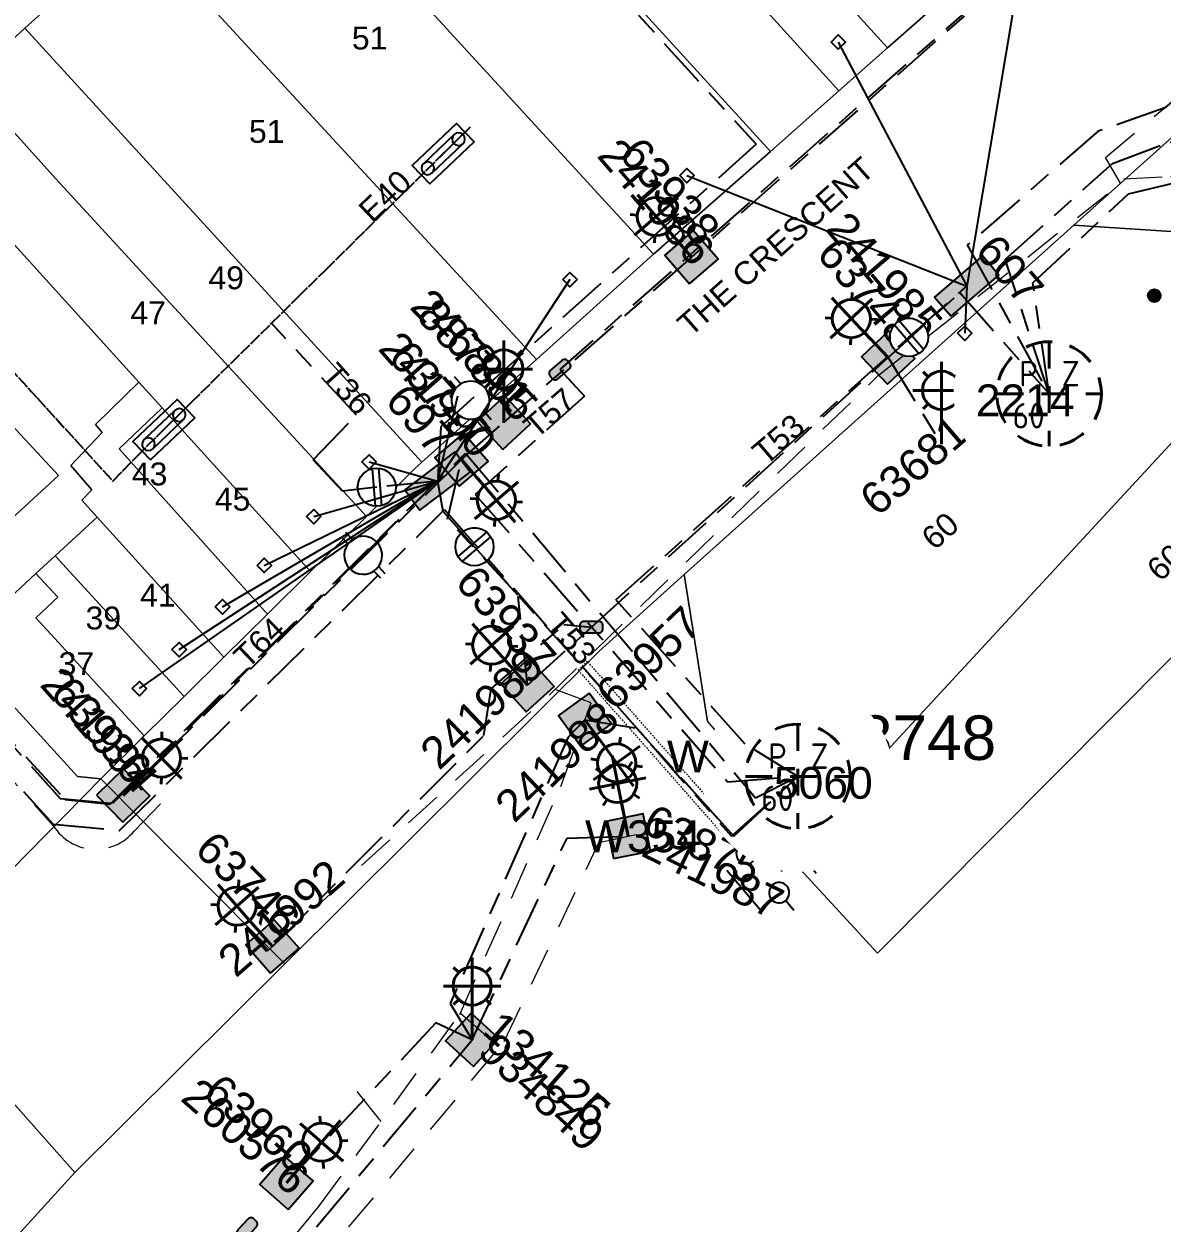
# Model space of a CAD drawing. Header units: metres. Extents: x 309980 to 311407, y 6249141 to 6251386.
# Drawn here: x 310924.3 to 311013.8, y 6250060.6 to 6250154.8 of the extents above; entities that cross this region are included whole.
import ezdxf
from ezdxf.enums import TextEntityAlignment as Align

# ---------------------------------------------------------------- set-up
doc = ezdxf.new("R2010")
doc.units = ezdxf.units.M
for name, pattern in [('Cable Exist OH', [1, 1, 0]), ('Cable Exist UG', [8.2, 4, -1.2, 1.8, -1.2]), ('Dash', [5, 3, -2]), ('HIDDEN', [0.375, 0.25, -0.125]), ('HIDDEN2', [0.1875, 0.125, -0.0625])]:
    doc.linetypes.add(name, pattern=pattern)
doc.layers.get('0').update_dxf_attribs({"color": 6})
for name, color, linetype, lineweight in [('Cadastre Buildings_SP_EXT', 9, 'Continuous', 5), ('Cadastre Developer_SP_EXT', 9, 'Continuous', 5), ('Cadastre Land Parcels_SP_EXT', 9, 'Continuous', 5), ('Cadastre Other Property_SP_EXT', 9, 'HIDDEN', 5), ('Cadastre Roads_SP_EXT', 9, 'Continuous', 5)]:
    doc.layers.add(name, color=color, linetype=linetype, lineweight=lineweight)
for name, color, linetype in [('Equip_HV_EXT', 7, 'Continuous'), ('Equip_LV_EXT', 7, 'Continuous'), ('Equip_SL_EXT', 7, 'Continuous'), ('Equip_SP_SL_EXT', 7, 'Continuous'), ('Mains_HV_EXT', 7, 'Continuous'), ('Mains_LV_EXT', 7, 'Continuous'), ('Mains_SL_EXT', 7, 'Continuous'), ('Services_SP_EXT', 7, 'Continuous'), ('Sub_SP_EXT', 7, 'Continuous'), ('SupportsUG_SP_LV_EXT', 7, 'Continuous'), ('SupportsUG_SP_LV_SL_EXT', 7, 'Continuous')]:
    doc.layers.add(name, color=color, linetype=linetype)
doc.styles.add('COLUMN_LABEL', font='arial.ttf')
doc.styles.add('iecARIAL', font='arial.ttf', dxfattribs={"height": 2})
doc.styles.add('IESYMBOL1', font='isocp.shx')
doc.styles.add('POLE_LABEL', font='arial.ttf')
doc.styles.add('SLCP_LABEL', font='arial.ttf', dxfattribs={"height": 3.5})
doc.styles.get("Standard").update_dxf_attribs({"font": 'arial.ttf'})
doc.styles.add('SWITCH_LABEL', font='arial.ttf', dxfattribs={"height": 2.5})

# ---------------------------------------------------------------- blocks, each defined once
blk = doc.blocks.new('SUB_PADMOUNT_EXT')
for points in [[(0, 0), (-3.84, 1.92), (-3.84, -1.92)], [(0, 0), (3.84, 1.92), (3.84, -1.92)]]:
    blk.add_hatch(color=256).paths.add_polyline_path(points)
for p, q in [((3.84, 1.92), (-3.84, -1.92)), ((-3.84, 1.92), (3.84, -1.92))]:
    blk.add_line(p, q)
blk.add_lwpolyline([(-3.84, -1.92), (3.84, -1.92), (3.84, 1.92), (-3.84, 1.92)], close=True)
for tag, height, flags, p in [('ASSET_NUM', 3.5, 8, (2, 2)), ('STREET_CODE', 0.2, 9, (1.5, 0)), ('OPERATING_VOLTAGE', 0.2, 9, (1.5, -0.6)), ('ORIENTATION', 0.2, 9, (1.5, -0.8)), ('OWNED_BY', 0.2, 9, (1.5, -1)), ('CONSTRUCTED_VOLTAGE', 0.2, 9, (1.5, -0.2)), ('NO_PHASES', 0.2, 9, (1.5, -0.4)), ('OPERATED_BY', 0.2, 9, (1.5, -1.2)), ('SECONDARY_VOLTAGE', 0.2, 9, (1.5, -1.6)), ('STATE', 0.2, 9, (1.5, -1.8)), ('MAINTAINED_BY', 0.2, 9, (1.5, -1.4)), ('SUBSTATION_TYPE', 0.2, 9, (1.5, -2.2)), ('USAGE', 0.2, 9, (1.5, -2.4)), ('PARENT', 0.2, 9, (1.5, -2)), ('LEGEND', 0.2, 9, (1.5, -2.6)), ('LOCATION', 0.2, 9, (1.5, -2.8)), ('Z', 0.2, 1, (1.5, -3.6)), ('STREETNAME', 0.2, 9, (1.5, -3)), ('SUBURB', 0.2, 9, (1.5, -3.2)), ('NOTES', 0.2, 9, (1.5, -3.4))]:
    blk.add_attdef(tag, text='', height=height, dxfattribs=dict(flags=flags)).set_placement(p, align=Align.MIDDLE_LEFT)
blk = doc.blocks.new('COLUMN_EXT')
blk.add_hatch(color=256).paths.add_polyline_path([(-1.485, 1.485), (-1.485, -1.485), (1.485, -1.485), (1.485, 1.485)])
blk.add_lwpolyline([(-1.485, -1.485), (1.485, -1.485), (1.485, 1.485), (-1.485, 1.485)], close=True)
for tag, height, style, flags, p in [('ASSET_NUM', 2.5, 'COLUMN_LABEL', 8, (2, 2)), ('STRUCTURE_PLANT_NUMBER', 0.2, 'POLE_LABEL', 9, (1.813, 0.031)), ('STREET_CODE', 0.2, 'COLUMN_LABEL', 9, (1.813, -0.2))]:
    blk.add_attdef(tag, text='', height=height, dxfattribs=dict(style=style, flags=flags)).set_placement(p, align=Align.MIDDLE_LEFT)
at = {"flags": 9}
for tag, p in [('OWNED_BY', (1.813, -0.6)), ('STATE', (1.813, -0.8)), ('COLUMN_TYPE', (1.813, -0.4)), ('USAGE', (1.813, -1)), ('STREETNAME', (1.813, -1.6)), ('SUBURB', (1.813, -1.8)), ('LEGEND', (1.813, -1.2)), ('LOCATION', (1.813, -1.4)), ('NOTES', (1.813, -2))]:
    blk.add_attdef(tag, text='', height=0.2, dxfattribs=at).set_placement(p, align=Align.MIDDLE_LEFT)
at = {"flags": 1}
blk.add_attdef('Z', (1.813, -2.351), '', height=0.2, dxfattribs=at)
blk = doc.blocks.new('PILLAR_EXT')
blk.add_hatch(color=256).paths.add_polyline_path([(-2.475, 0.99), (-2.475, -0.99), (2.475, -0.99), (2.475, 0.99)])
blk.add_lwpolyline([(-2.475, -0.99), (2.475, -0.99), (2.475, 0.99), (-2.475, 0.99)], close=True)
at = {"style": 'iecARIAL', "flags": 8}
blk.add_attdef('ASSET_NUM', (1.5, 3.5), '', height=2.5, dxfattribs=at)
for tag, p, flags in [('OWNED_BY', (0, -0.2), 9), ('STATE', (0, -0.4), 9), ('SUPPORT_TYPE', (0, -0.6), 9), ('USAGE', (0, -0.8), 9), ('LEGEND', (0, -1), 9), ('STREETNAME', (0, -1.8), 9), ('SUBURB', (0, -2), 1), ('LOCATION', (0, -1.2), 9), ('NOTES', (0, -1.4), 9), ('PARENT', (0, -1.6), 9)]:
    blk.add_attdef(tag, p, '', height=0.2, dxfattribs=dict(flags=flags))
blk = doc.blocks.new('SL_LANTERN_EXT')
at = {"lineweight": 40}
for p, q in [((-1.459, 5.676), (-1.061, 5.278)), ((0, 1.968), (0, 6.468)), ((1.458, 5.676), (1.06, 5.278)), ((-2.25, 4.218), (2.25, 4.218)), ((-1.459, 2.759), (-1.061, 3.157)), ((1.458, 2.759), (1.06, 3.157)), ((0, 0), (0, 2.721))]:
    blk.add_line(p, q, dxfattribs=at)
blk.add_circle((0, 4.218), 1.5, dxfattribs=at)
at = {"style": 'iecARIAL', "flags": 8}
blk.add_attdef('ASSET_NUM', (1.5, 1.5), '', height=2.5, dxfattribs=at)
for tag, p, height, flags in [('CONSTRUCTED_VOLTAGE', (0.981, -0.653), 0.2, 9), ('CONTROL_TYPE', (0.981, -0.853), 0.2, 9), ('LANTERN_PURPOSE', (0.981, -1.053), 0.2, 9), ('LNUMBER', (2.181, -3.253), 2.5, 8), ('OPERATING_VOLTAGE', (0.981, -1.653), 0.2, 9), ('ORIENTATION', (0.981, -1.853), 0.2, 9), ('OWNED_BY', (0.981, -2.053), 0.2, 9), ('LANTERN_TYPE', (0.981, -1.253), 0.2, 9), ('NO_PHASES', (0.981, -1.453), 0.2, 9), ('STATE', (0.981, -2.253), 0.2, 9), ('CEXIST', (0.981, -2.653), 0.2, 9), ('CNEW', (0.981, -2.853), 0.2, 9), ('USAGE', (0.981, -2.453), 0.2, 9), ('CNUMBER', (0.981, -3.053), 0.2, 9), ('CREMOVE', (0.981, -3.253), 0.2, 9), ('CREPLACE', (0.981, -3.453), 0.2, 9), ('LKINGHEIGHT', (0.981, -3.653), 0.2, 9), ('LBRACKET', (0.981, -3.853), 0.2, 9), ('LBRACKETVOCAB', (0.981, -4.053), 0.2, 9), ('LCATEGORY', (0.981, -4.253), 0.2, 9), ('LCHARGE1', (0.981, -4.453), 0.2, 9), ('LCHARGE1PERCENT', (0.981, -4.653), 0.2, 9), ('LCHARGE2', (0.981, -4.853), 0.2, 9), ('LCHARGE2PERCENT', (0.981, -5.053), 0.2, 9), ('LCHARGE3', (0.981, -5.253), 0.2, 9), ('LCHARGE3PERCENT', (0.981, -5.453), 0.2, 9), ('LEXIST', (0.981, -5.653), 0.2, 9), ('LLAMP', (0.981, -5.853), 0.2, 9), ('LLAMPVOCAB', (0.981, -6.053), 0.2, 9), ('LMAST', (0.981, -6.253), 0.2, 9), ('LMASTVOCAB', (0.981, -6.453), 0.2, 9), ('LNEW', (0.981, -6.653), 0.2, 9), ('LANTNUMBER', (0.981, -6.853), 0.2, 9), ('LOUTREACH', (0.981, -7.253), 0.2, 9), ('LOUTREACHVOCAB', (0.981, -7.453), 0.2, 9), ('LRATECODE', (0.981, -7.653), 0.2, 9), ('LREMOVE', (0.981, -7.853), 0.2, 9), ('LREPLACE', (0.981, -8.053), 0.2, 9), ('LTYPE', (0.981, -8.253), 0.2, 9), ('LTYPEVOCAB', (0.981, -8.453), 0.2, 9), ('LEGEND', (0.981, -8.653), 0.2, 9), ('STREETNAME', (0.981, -9.253), 0.2, 9), ('SUBURB', (0.981, -9.453), 0.2, 1), ('LOCATION', (0.981, -8.853), 0.2, 9), ('NOTES', (0.981, -9.053), 0.2, 9)]:
    blk.add_attdef(tag, p, '', height=height, dxfattribs=dict(flags=flags))
blk = doc.blocks.new('CCP_EXT')
at = {"flags": 9}
for tag, p in [('STATE', (0, -1.8)), ('USAGE', (0, -1.2)), ('LEGEND', (0, -1.4)), ('LIFE_SUPPORT', (0, -1.6)), ('NOTES', (0, -2))]:
    blk.add_attdef(tag, text='', height=0.2, dxfattribs=at).set_placement(p, align=Align.MIDDLE_LEFT)
blk.add_wipeout([(0, 0.566), (0.566, 0), (0, -0.566), (-0.566, 0)])
blk.add_lwpolyline([(-0.566, 0), (0, 0.566), (0.566, 0), (0, -0.566), (-0.566, 0)])
at = {"flags": 1}
blk.add_attdef('Z', (0, 0), '', height=0.2, dxfattribs=at)
at = {"flags": 9}
for tag, p in [('CCP_TYPE', (0, 0)), ('OPERATING_VOLTAGE', (0, -0.6)), ('ORIENTATION', (0, -0.8)), ('OWNED_BY', (0, -1)), ('CONSTRUCTED_VOLTAGE', (0, -0.2)), ('NO_PHASES', (0, -0.4))]:
    blk.add_attdef(tag, text='', height=0.2, dxfattribs=at).set_placement(p, align=Align.MIDDLE_LEFT)
blk = doc.blocks.new('LV_STJ_EXT')
h = blk.add_hatch(color=256)
edge = h.paths.add_edge_path()
edge.add_ellipse((-0.586, 0.131), major_axis=(0.226, 0.226), ratio=1, start_angle=44.99996, end_angle=135)
edge.add_line((-0.906, 0.131), (-0.906, -0.131))
edge.add_ellipse((-0.586, -0.131), major_axis=(0.226, 0.226), ratio=1, start_angle=134.99996, end_angle=225)
edge.add_line((-0.586, -0.451), (0.586, -0.451))
edge.add_ellipse((0.586, -0.131), major_axis=(-0.226, 0.226), ratio=1, start_angle=134.99996, end_angle=225)
edge.add_line((0.906, -0.131), (0.906, 0.131))
edge.add_ellipse((0.586, 0.131), major_axis=(-0.226, 0.226), ratio=1, start_angle=224.99996, end_angle=315)
edge.add_line((0.586, 0.451), (-0.586, 0.451))
blk.add_lwpolyline([(-0.906, 0.131), (-0.906, -0.131, 0.414214), (-0.586, -0.451), (0.586, -0.451, 0.414214), (0.906, -0.131), (0.906, 0.131, 0.414214), (0.586, 0.451), (-0.586, 0.451, 0.414214)], format="xyb", close=True)
at = {"flags": 1}
blk.add_attdef('Z', (0, 0), '', height=0.2, dxfattribs=at)
at = {"flags": 9}
for tag, p in [('ORIENTATION', (0, 0)), ('USAGE', (0, -0.2)), ('LEGEND', (0, -0.4)), ('NOTES', (0, -0.6))]:
    blk.add_attdef(tag, text='', height=0.2, dxfattribs=at).set_placement(p, align=Align.MIDDLE_LEFT)
blk = doc.blocks.new('SL_STJ_EXT')
h = blk.add_hatch(color=256)
edge = h.paths.add_edge_path()
edge.add_ellipse((-0.586, 0.131), major_axis=(0.226, 0.226), ratio=1, start_angle=44.99996, end_angle=135)
edge.add_line((-0.906, 0.131), (-0.906, -0.131))
edge.add_ellipse((-0.586, -0.131), major_axis=(0.226, 0.226), ratio=1, start_angle=134.99996, end_angle=225)
edge.add_line((-0.586, -0.451), (0.586, -0.451))
edge.add_ellipse((0.586, -0.131), major_axis=(-0.226, 0.226), ratio=1, start_angle=134.99996, end_angle=225)
edge.add_line((0.906, -0.131), (0.906, 0.131))
edge.add_ellipse((0.586, 0.131), major_axis=(-0.226, 0.226), ratio=1, start_angle=224.99996, end_angle=315)
edge.add_line((0.586, 0.451), (-0.586, 0.451))
blk.add_lwpolyline([(-0.906, 0.131), (-0.906, -0.131, 0.414214), (-0.586, -0.451), (0.586, -0.451, 0.414214), (0.906, -0.131), (0.906, 0.131, 0.414214), (0.586, 0.451), (-0.586, 0.451, 0.414214)], format="xyb", close=True)
at = {"flags": 1}
blk.add_attdef('Z', (0, 0), '', height=0.2, dxfattribs=at)
at = {"flags": 9}
for tag, p in [('ORIENTATION', (0, 0)), ('USAGE', (0, -0.2)), ('LEGEND', (0, -0.4)), ('NOTES', (0, -0.6))]:
    blk.add_attdef(tag, text='', height=0.2, dxfattribs=at).set_placement(p, align=Align.MIDDLE_LEFT)
blk = doc.blocks.new('LV_UG_LINKS_OPEN_EXT')
for p, q in [((-0.249, 1.473), (-0.249, 2.22)), ((0.249, 1.473), (0.249, 2.22)), ((-0.249, -1.473), (-0.249, -2.22)), ((0.249, -1.473), (0.249, -2.22))]:
    blk.add_line(p, q)
at = {"flags": 9}
for tag, p in [('ACTUAL_STATUS', (0, 0)), ('OPERATING_VOLTAGE', (0, -0.6)), ('ORIENTATION', (0, -0.8)), ('STATE', (0, -1)), ('CONSTRUCTED_VOLTAGE', (0, -0.2)), ('NO_PHASES', (0, -0.4)), ('SWITCH_TYPE', (0, -1.2)), ('USAGE', (0, -1.4)), ('NOTES', (0, -1.6))]:
    blk.add_attdef(tag, text='', height=0.2, dxfattribs=at).set_placement(p, align=Align.MIDDLE_LEFT)
at = {"flags": 1}
blk.add_attdef('Z', (0, 0), '', height=0.2, dxfattribs=at)
blk.add_wipeout([(-0.249, 1.473), (-0.432, 1.43), (-0.608, 1.365), (-0.774, 1.278), (-0.928, 1.171), (-1.067, 1.045), (-1.19, 0.903), (-1.294, 0.747), (-1.377, 0.579), (-1.439, 0.402), (-1.478, 0.218), (-1.494, 0.031), (-1.486, -0.156), (-1.455, -0.341), (-1.4, -0.521), (-1.324, -0.692), (-1.227, -0.853), (-1.11, -1), (-0.976, -1.131), (-0.827, -1.244), (-0.664, -1.338), (-0.491, -1.411), (-0.311, -1.461), (-0.125, -1.489), (0.062, -1.493), (0.249, -1.473), (0.432, -1.43), (0.608, -1.365), (0.774, -1.278), (0.928, -1.171), (1.067, -1.045), (1.19, -0.903), (1.294, -0.747), (1.377, -0.579), (1.439, -0.402), (1.478, -0.218), (1.494, -0.031), (1.486, 0.156), (1.455, 0.341), (1.4, 0.521), (1.324, 0.692), (1.227, 0.853), (1.11, 1), (0.976, 1.131), (0.827, 1.244), (0.664, 1.338), (0.491, 1.411), (0.311, 1.461), (0.125, 1.489), (-0.062, 1.493)])
blk.add_lwpolyline([(0, -1.494, 1), (0, 1.494, 1)], format="xyb", close=True)
blk = doc.blocks.new('LV_UG_LINKS_CLOSED_EXT')
blk.add_wipeout([(-1.056, 1.057), (-1.18, 0.916), (-1.286, 0.761), (-1.371, 0.594), (-1.435, 0.417), (-1.476, 0.234), (-1.493, 0.047), (-1.487, -0.14), (-1.458, -0.326), (-1.406, -0.506), (-1.331, -0.678), (-1.236, -0.839), (-1.121, -0.988), (-0.988, -1.12), (-0.84, -1.235), (-0.679, -1.331), (-0.506, -1.406), (-0.326, -1.458), (-0.141, -1.487), (0.047, -1.493), (0.233, -1.476), (0.416, -1.435), (0.593, -1.371), (0.76, -1.286), (0.915, -1.181), (1.056, -1.057), (1.18, -0.916), (1.286, -0.761), (1.371, -0.594), (1.435, -0.417), (1.476, -0.234), (1.493, -0.047), (1.487, 0.14), (1.458, 0.326), (1.406, 0.506), (1.331, 0.678), (1.236, 0.839), (1.121, 0.988), (0.988, 1.12), (0.84, 1.235), (0.679, 1.331), (0.506, 1.406), (0.326, 1.458), (0.141, 1.487), (-0.047, 1.493), (-0.233, 1.476), (-0.416, 1.435), (-0.593, 1.371), (-0.76, 1.286), (-0.915, 1.181)])
for p, q in [((-0.25, -1.479), (-0.25, 1.479)), ((0.25, -1.479), (0.25, 1.479))]:
    blk.add_line(p, q)
blk.add_circle((0, 0), 1.5)
at = {"flags": 9}
for tag, p in [('ACTUAL_STATUS', (0, 0)), ('OPERATING_VOLTAGE', (0, -0.6)), ('ORIENTATION', (0, -0.8)), ('STATE', (0, -1)), ('CONSTRUCTED_VOLTAGE', (0, -0.2)), ('NO_PHASES', (0, -0.4)), ('SWITCH_TYPE', (0, -1.2)), ('USAGE', (0, -1.4)), ('NOTES', (0, -1.6))]:
    blk.add_attdef(tag, text='', height=0.2, dxfattribs=at).set_placement(p, align=Align.MIDDLE_LEFT)
at = {"flags": 1}
blk.add_attdef('Z', (0, 0), '', height=0.2, dxfattribs=at)
blk = doc.blocks.new('LV_UG_DFUSE_CLOSED_EXT')
for points in [[(1, 0), (0, 0)], [(5.04, 0.726), (2.156, -0.717)], [(5.049, -0.707), (2.156, 0.717)], [(6.2, 0.013), (7.2, 0.013)]]:
    blk.add_lwpolyline(points)
for centre in [(1.8, 0), (5.4, 0.011)]:
    blk.add_circle(centre, 0.8)
at = {"flags": 9}
for tag, p in [('ACTUAL_STATUS', (0, 0)), ('OPERATING_VOLTAGE', (0, -0.6)), ('ORIENTATION', (0, -0.8)), ('STATE', (0, -1)), ('CONSTRUCTED_VOLTAGE', (0, -0.2)), ('NO_PHASES', (0, -0.4)), ('SWITCH_TYPE', (0, -1.2)), ('USAGE', (0, -1.4)), ('NOTES', (0, -1.6))]:
    blk.add_attdef(tag, text='', height=0.2, dxfattribs=at).set_placement(p, align=Align.MIDDLE_LEFT)
at = {"flags": 1}
blk.add_attdef('Z', (0, 0), '', height=0.2, dxfattribs=at)
blk = doc.blocks.new('SWG_HOLEC_SU_EXT')
blk.add_line((1.8, -2), (5.8, -2))
for points in [[(1, 0), (0, 0)], [(6.6, 0), (7.6, 0)]]:
    blk.add_lwpolyline(points)
for points in [[(1.8, -0.8, 1), (1.8, 0.8, 1)], [(5.8, -0.8, 1), (5.8, 0.8, 1)]]:
    blk.add_lwpolyline(points, format="xyb", close=True)
at = {"style": 'SWITCH_LABEL', "flags": 8}
blk.add_attdef('ASSET_NUM', text='', height=2.5, rotation=179.95437, dxfattribs=at).set_placement((-2.4, 0), align=Align.MIDDLE_LEFT)
at = {"flags": 1}
blk.add_attdef('Z', (0, 0), '', height=0.2, dxfattribs=at)
at = {"flags": 9}
for tag, p in [('ACTUAL_STATUS', (0, -0.4)), ('OPERATING_VOLTAGE', (0, -1)), ('CONSTRUCTED_VOLTAGE', (0, -0.6)), ('NO_PHASES', (0, -0.8)), ('ORIENTATION', (0, -1.2)), ('OWNED_BY', (0, -1.4)), ('STATE', (0, -1.8)), ('PARENT', (0, -1.6)), ('SWITCH_TYPE', (0, -2)), ('STREETNAME', (0, -2.6)), ('SUBURB', (0, -2.8)), ('USAGE', (0, -2.2)), ('LOCATION', (0, -2.4)), ('NOTES', (0, -3))]:
    blk.add_attdef(tag, text='', height=0.2, dxfattribs=at).set_placement(p, align=Align.MIDDLE_LEFT)
at = {"style": 'SWITCH_LABEL', "flags": 9}
blk.add_attdef('STREET_CODE', text='', height=0.2, dxfattribs=at).set_placement((0, -0.2), align=Align.MIDDLE_LEFT)
blk = doc.blocks.new('LV_UG_LINKS_BOX_SOLID_EXT')
for p, q in [((-1.667, 0.5), (1.667, 0.5)), ((-1.667, -0.5), (1.667, -0.5))]:
    blk.add_line(p, q)
blk.add_lwpolyline([(-2.4, -1), (2.4, -1), (2.4, 1), (-2.4, 1)], close=True)
for points in [[(-2.167, 0, 1), (-1.167, 0, 1)], [(1.167, 0, 1), (2.167, 0, 1)]]:
    blk.add_lwpolyline(points, format="xyb", close=True)
for tag, p, flags in [('ACTUAL_STATUS', (0, 0), 9), ('Z', (0, 0), 1), ('CONNECTOR_TYPE', (0, -0.2), 9), ('OPERATING_VOLTAGE', (0, -0.8), 9), ('ORIENTATION', (0, -1), 9), ('CONSTRUCTED_VOLTAGE', (0, -0.4), 9), ('NO_PHASES', (0, -0.6), 9), ('OWNED_BY', (0, -1.2), 9), ('STATE', (0, -1.4), 9), ('USAGE', (0, -1.6), 9), ('NOTES', (0, -1.8), 9)]:
    blk.add_attdef(tag, p, '', height=0.2, dxfattribs=dict(flags=flags))
blk = doc.blocks.new('SLCP_ZELL_EXT')
blk.add_wipeout([(-0.236, 7.5), (-0.706, 7.47), (-1.174, 7.411), (-1.637, 7.323), (-2.093, 7.206), (-2.542, 7.06), (-2.98, 6.887), (-3.407, 6.686), (-3.82, 6.459), (-4.218, 6.206), (-4.599, 5.929), (-4.962, 5.629), (-5.306, 5.306), (-5.629, 4.962), (-5.929, 4.599), (-6.206, 4.218), (-6.459, 3.82), (-6.686, 3.407), (-6.887, 2.98), (-7.06, 2.542), (-7.206, 2.093), (-7.323, 1.637), (-7.411, 1.174), (-7.47, 0.706), (-7.5, 0.236), (-7.5, -0.236), (-7.47, -0.706), (-7.411, -1.174), (-7.323, -1.637), (-7.206, -2.093), (-7.06, -2.542), (-6.887, -2.98), (-6.686, -3.407), (-6.459, -3.82), (-6.206, -4.218), (-5.929, -4.599), (-5.629, -4.962), (-5.306, -5.306), (-4.962, -5.629), (-4.599, -5.929), (-4.218, -6.206), (-3.82, -6.459), (-3.407, -6.686), (-2.98, -6.887), (-2.542, -7.06), (-2.093, -7.206), (-1.637, -7.323), (-1.174, -7.411), (-0.706, -7.47), (-0.236, -7.5), (0.236, -7.5), (0.706, -7.47), (1.174, -7.411), (1.637, -7.323), (2.093, -7.206), (2.542, -7.06), (2.98, -6.887), (3.407, -6.686), (3.82, -6.459), (4.218, -6.206), (4.599, -5.929), (4.962, -5.629), (5.306, -5.306), (5.629, -4.962), (5.929, -4.599), (6.206, -4.218), (6.459, -3.82), (6.686, -3.407), (6.887, -2.98), (7.06, -2.542), (7.206, -2.093), (7.323, -1.637), (7.411, -1.174), (7.47, -0.706), (7.5, -0.236), (7.5, 0.236), (7.47, 0.706), (7.411, 1.174), (7.323, 1.637), (7.206, 2.093), (7.06, 2.542), (6.887, 2.98), (6.686, 3.407), (6.459, 3.82), (6.206, 4.218), (5.929, 4.599), (5.629, 4.962), (5.306, 5.306), (4.962, 5.629), (4.599, 5.929), (4.218, 6.206), (3.82, 6.459), (3.407, 6.686), (2.98, 6.887), (2.542, 7.06), (2.093, 7.206), (1.637, 7.323), (1.174, 7.411), (0.706, 7.47), (0.236, 7.5)])
at = {"linetype": 'Dash', "lineweight": 40, "ltscale": 0.7}
for p, q in [((0, 4.109), (0, -4.109)), ((-4.109, 0), (4.109, 0))]:
    blk.add_line(p, q, dxfattribs=at)
blk.add_circle((0, 0), 4.109, dxfattribs=at)
at = {"lineweight": 40, "style": 'IESYMBOL1'}
for s, p in [('P', (-1.604, 0)), ('Z', (1.702, 0)), ('60', (-1.612, -3.312))]:
    blk.add_text(s, height=2, dxfattribs=at).set_placement(p, align=Align.BOTTOM_CENTER)
at = {"style": 'SLCP_LABEL'}
for tag, height, flags, p in [('ASSET_NUM', 2.5, 8, (2, 2)), ('STREET_CODE', 0.2, 9, (0, -0.2))]:
    blk.add_attdef(tag, text='', height=height, dxfattribs=dict(at, flags=flags)).set_placement(p, align=Align.MIDDLE_LEFT)
at = {"flags": 1}
blk.add_attdef('Z', (0, 0), '', height=0.2, dxfattribs=at)
at = {"flags": 9}
for tag, p in [('OPERATING_VOLTAGE', (0, -1)), ('CONSTRUCTED_VOLTAGE', (0, -0.4)), ('CONTROL_TYPE', (0, -0.6)), ('NO_PHASES', (0, -0.8)), ('ORIENTATION', (0, -1.2)), ('OWNED_BY', (0, -1.4)), ('USAGE', (0, -1.6)), ('LOCATION', (0, -1.8)), ('STATE', (0, -2)), ('NOTES', (0, -2.2))]:
    blk.add_attdef(tag, text='', height=0.2, dxfattribs=at).set_placement(p, align=Align.MIDDLE_LEFT)
blk = doc.blocks.new('CONNECTOR_NODE_EXT')
h = blk.add_hatch(color=256)
edge = h.paths.add_edge_path()
edge.add_arc((0, 0), 0.5, 0, 360)
blk.add_circle((0, 0), 0.5)
at = {"flags": 1}
blk.add_attdef('Z', (0, 0), '', height=0.2, dxfattribs=at)
at = {"flags": 9}
for tag, p in [('CONNECTOR_TYPE', (0, 0)), ('OPERATING_VOLTAGE', (0, -0.6)), ('ORIENTATION', (0, -0.8)), ('SUBTYPE', (0, -1)), ('CONSTRUCTED_VOLTAGE', (0, -0.2)), ('NO_PHASES', (0, -0.4)), ('USAGE', (0, -1.2)), ('NOTES', (0, -1.4))]:
    blk.add_attdef(tag, text='', height=0.2, dxfattribs=at).set_placement(p, align=Align.MIDDLE_LEFT)

msp = doc.modelspace()

# ---------------------------------------------------------------- linework, layer by layer
at = {"layer": 'Cadastre Developer_SP_EXT', "linetype": 'Dash'}
for points in [[(311010.814, 6250142.676), (311014.497, 6250142.866), (311021.961, 6250137.809), (311038.135, 6250137.79), (311045.655, 6250143.787), (311036.122, 6250156.339), (311042.66, 6250162.059), (311057.589, 6250174.131), (311063.795, 6250179.813), (311076.173, 6250187.469), (311099.322, 6250203.391)], [(310901.745, 6250119.461), (310926.664, 6250091.788)], [(310932.986, 6250091.373), (310936.323, 6250094.812)], [(310904.36, 6250004.175), (310922.693, 6250026.616), (310940.253, 6250048.775), (310962.086, 6250074.842), (310969.542, 6250090.488), (310973.357, 6250091.326)], [(310958.641, 6250077.089), (310960.879, 6250075.144)], [(310952.42, 6250068.57), (310950.308, 6250071.199)]]:
    msp.add_lwpolyline(points, dxfattribs=at)
msp.add_lwpolyline([(310926.664, 6250091.788, 0.509472), (310932.986, 6250091.373)], format="xyb", dxfattribs=at)
at = {"layer": 'Cadastre Land Parcels_SP_EXT', "linetype": 'Continuous'}
for points in [[(311001.393, 6250161.036), (310969.684, 6250195.761), (310960.692, 6250187.614), (310992.222, 6250152.955), (311001.393, 6250161.036)], [(310988.395, 6250149.577), (310992.222, 6250152.955), (310960.692, 6250187.614), (310956.969, 6250184.276), (310988.395, 6250149.577)], [(310983.014, 6250144.815), (310951.53, 6250179.342), (310945.448, 6250173.854), (310942.439, 6250170.986), (310973.835, 6250136.742), (310983.014, 6250144.815)], [(310936.437, 6250165.458), (310931.023, 6250171.366), (310924.369, 6250165.374), (310923.585, 6250164.159), (310915.646, 6250156.72), (310907.291, 6250150.171), (310897.011, 6250145.671), (310896.903, 6250146.022), (310891.458, 6250143.854), (310897.698, 6250130.07), (310915.507, 6250146.364), (310919.885, 6250150.357), (310924.397, 6250154.497), (310932.252, 6250161.604), (310933.225, 6250162.499), (310936.437, 6250165.458)], [(310973.835, 6250136.742), (310942.439, 6250170.986), (310936.437, 6250165.458), (310933.225, 6250162.499), (310964.625, 6250128.468), (310973.835, 6250136.742)], [(310964.625, 6250128.468), (310933.225, 6250162.499), (310932.252, 6250161.604), (310924.397, 6250154.497), (310955.606, 6250120.39), (310964.625, 6250128.468)], [(310955.606, 6250120.39), (310924.397, 6250154.497), (310919.885, 6250150.357), (310926.835, 6250142.664), (310951.258, 6250116.132), (310955.035, 6250119.862), (310955.606, 6250120.39)], [(310951.258, 6250116.132), (310926.835, 6250142.664), (310919.885, 6250150.357), (310915.507, 6250146.364), (310933.356, 6250126.69), (310935.204, 6250124.653), (310946.87, 6250111.8), (310951.258, 6250116.132)], [(311023.316, 6250130.453), (311016.126, 6250138.426), (311006.86, 6250139.017), (310976.246, 6250111.569), (310978.068, 6250100.019), (310982.213, 6250095.205), (310980.603, 6250093.773), (310984.468, 6250089.37), (311015.349, 6250122.744), (311023.316, 6250130.453)], [(311014.518, 6250105.013), (311015.572, 6250106.073), (311028.887, 6250117.99), (311026.132, 6250120.897), (311023.223, 6250123.968), (311023.316, 6250130.453), (311015.349, 6250122.744), (310984.468, 6250089.37), (310991.426, 6250081.784), (311014.518, 6250105.013)], [(310943.47, 6250108.443), (310931.806, 6250121.439), (310935.204, 6250124.653), (310933.356, 6250126.69), (310929.949, 6250123.358), (310930.488, 6250122.719), (310928.011, 6250120.138), (310929.658, 6250118.205), (310928.883, 6250117.414), (310930.085, 6250116.081), (310940.046, 6250105.062), (310943.47, 6250108.443)], [(310916.101, 6250109.276), (310927.048, 6250119.341), (310922.347, 6250124.373), (310911.444, 6250114.362), (310916.101, 6250109.276)], [(310946.87, 6250111.8), (310935.204, 6250124.653), (310931.806, 6250121.439), (310943.47, 6250108.443), (310946.87, 6250111.8)], [(310940.046, 6250105.062), (310930.085, 6250116.081), (310926.791, 6250113.029), (310936.919, 6250101.977), (310940.046, 6250105.062)], [(310936.919, 6250101.977), (310926.791, 6250113.029), (310925.277, 6250111.627), (310926.999, 6250109.79), (310925.27, 6250108.142), (310933.794, 6250098.89), (310936.919, 6250101.977)], [(310930.369, 6250095.509), (310933.794, 6250098.89), (310925.27, 6250108.142), (310926.999, 6250109.79), (310925.277, 6250111.627), (310919.149, 6250105.947), (310928.541, 6250095.689), (310930.369, 6250095.509)]]:
    msp.add_lwpolyline(points, close=True, dxfattribs=at)
for points in [[(311021.137, 6250151.793), (311006.86, 6250139.017), (311016.126, 6250138.426)], [(310919.149, 6250105.947), (310925.277, 6250111.627), (310926.791, 6250113.029), (310930.085, 6250116.081), (310928.883, 6250117.414), (310929.658, 6250118.205), (310928.011, 6250120.138), (310930.488, 6250122.719), (310929.949, 6250123.358), (310933.356, 6250126.69), (310933.356, 6250126.69), (310915.507, 6250146.364)], [(310922.347, 6250124.373), (310927.048, 6250119.341), (310916.101, 6250109.276)], [(311014.518, 6250105.013), (310991.426, 6250081.784), (310984.468, 6250089.37), (310980.603, 6250093.773), (310982.213, 6250095.205), (310978.068, 6250100.02), (310976.246, 6250111.569), (310969.551, 6250105.528), (310944.84, 6250080.954), (310928.337, 6250064.566), (310913.753, 6250048.576)]]:
    msp.add_lwpolyline(points, dxfattribs=at)
at = {"layer": 'Cadastre Other Property_SP_EXT', "linetype": 'HIDDEN2'}
msp.add_lwpolyline([(310967.914, 6250104.039), (310980.342, 6250089.923), (310987.754, 6250096.533), (310986.101, 6250098.41), (310982.085, 6250095.163), (310983.242, 6250093.849), (310981.174, 6250092.005), (310980.513, 6250092.756), (310979.767, 6250092.09), (310968.624, 6250104.745), (310967.914, 6250104.039)], close=True, dxfattribs=at)
at = {"layer": 'Cadastre Roads_SP_EXT', "linetype": 'Continuous'}
msp.add_lwpolyline([(310899.063, 6250127.892), (310898.328, 6250128.695), (310891.177, 6250122.675), (310882.394, 6250115.28), (310888.106, 6250109.015), (310893.695, 6250102.886), (310897.665, 6250098.532), (310901.156, 6250094.703), (310907.934, 6250087.272), (310914.821, 6250079.718), (310921.833, 6250086.839), (310930.369, 6250095.509), (310928.541, 6250095.689), (310919.149, 6250105.947), (310916.101, 6250109.276), (310911.444, 6250114.362), (310906.719, 6250119.522), (310899.063, 6250127.892)], close=True, dxfattribs=at)
msp.add_lwpolyline([(310913.753, 6250048.576), (310928.337, 6250064.566), (310921.014, 6250072.776), (310914.821, 6250079.718), (310911.044, 6250075.991), (310905.48, 6250070.501), (310901.499, 6250066.574), (310897.596, 6250062.755), (310893.562, 6250058.185)], dxfattribs=at)
at = {"layer": 'Mains_LV_EXT', "linetype": 'Cable Exist OH'}
for points in [[(310955.158, 6250142.529), (310959.428, 6250146.745)], [(310957.293, 6250144.637), (310959.428, 6250146.745)], [(310955.158, 6250142.529), (310957.293, 6250144.637)], [(310948.062, 6250135.521), (310955.158, 6250142.529)], [(310945.926, 6250133.413), (310948.062, 6250135.521)], [(310943.791, 6250131.305), (310945.926, 6250133.413)], [(310937.466, 6250125.06), (310943.791, 6250131.305)], [(310925.347, 6250125.465), (310923.32, 6250127.678)], [(310925.347, 6250125.465), (310931.328, 6250118.905), (310933.197, 6250120.844)], [(310935.332, 6250122.952), (310937.466, 6250125.06)], [(310933.197, 6250120.844), (310935.332, 6250122.952)]]:
    msp.add_lwpolyline(points, dxfattribs=at)
at = {"layer": 'Mains_SL_EXT', "linetype": 'Cable Exist UG'}
for points in [[(310943.866, 6250082.316), (310960.493, 6250098.91), (310961.077, 6250102.581), (310966.772, 6250107.618), (310968.948, 6250107.425)], [(310963.923, 6250102.861), (310968.948, 6250107.425)], [(310968.438, 6250100.15), (310967.11, 6250098.779), (310957.851, 6250077.839), (310959.575, 6250074.993)], [(310959.575, 6250074.993), (310967.028, 6250090.847), (310971.839, 6250090.992)], [(310959.575, 6250074.993), (310956.71, 6250076.319), (310944.971, 6250063.754)], [(310936.837, 6250047.685), (310959.575, 6250074.993)]]:
    msp.add_lwpolyline(points, dxfattribs=at)
at = {"layer": 'Services_SP_EXT'}
msp.add_lwpolyline([(311003.99, 6250167.188), (310998.45, 6250134.238)], dxfattribs=at)

# ---------------------------------------------------------------- block references
at = {"layer": 'Equip_HV_EXT'}
ref = msp.add_blockref('SWG_HOLEC_SU_EXT', (310981.848, 6250093.999), dxfattribs=dict(at, rotation=308.9249505926074))
ref.add_attrib('ASSET_NUM', 'W353', dxfattribs={"layer": '0', "height": 2.5, "style": 'SWITCH_LABEL'}).set_placement((310979.449, 6250095.249), align=Align.BOTTOM_CENTER)
ref = msp.add_blockref('SWG_HOLEC_SU_EXT', (310979.966, 6250090.982), dxfattribs=dict(at, rotation=310.1617482026587))
ref.add_attrib('ASSET_NUM', 'W354', dxfattribs={"layer": '0', "height": 2.5, "style": 'SWITCH_LABEL'}).set_placement((310977.567, 6250092.232), align=Align.TOP_RIGHT)
at = {"layer": 'Equip_LV_EXT'}
for name, p, rotation in [('LV_UG_LINKS_BOX_SOLID_EXT', (310957.293, 6250144.637), 43.51050590791647), ('LV_STJ_EXT', (310966.468, 6250127.663), 220.2343670454676), ('LV_UG_LINKS_BOX_SOLID_EXT', (310935.332, 6250122.952), 43.55752482538991)]:
    msp.add_blockref(name, p, dxfattribs=dict(at, rotation=rotation))
for p in [(310985.178, 6250096.683), (310984.435, 6250096.352), (310984.771, 6250096.597)]:
    msp.add_blockref('LV_UG_DFUSE_CLOSED_EXT', p, dxfattribs=at)
at = {"layer": 'Equip_SL_EXT'}
msp.add_blockref('SL_STJ_EXT', (310968.948, 6250107.425), dxfattribs=at)
at = {"layer": 'Equip_SL_EXT', "rotation": 46.83084180354055}
msp.add_blockref('SL_STJ_EXT', (310941.88, 6250060.165), dxfattribs=at)
at = {"layer": 'Equip_SP_SL_EXT'}
ref = msp.add_blockref('SL_LANTERN_EXT', (310976.804, 6250136.508), dxfattribs=dict(at, rotation=40.83442922192847))
ref.add_attrib('ASSET_NUM', '63938', dxfattribs={"layer": '0', "height": 2.5, "rotation": 310.7979, "style": 'iecARIAL'}).set_placement((310978.304, 6250138.008), align=Align.MIDDLE_RIGHT)
ref = msp.add_blockref('SL_LANTERN_EXT', (310992.277, 6250128.61), dxfattribs=dict(at, rotation=43.38145398548938))
ref.add_attrib('ASSET_NUM', '63748', dxfattribs={"layer": '0', "height": 2.5, "rotation": 310.22797, "style": 'iecARIAL'}).set_placement((310993.777, 6250130.11), align=Align.MIDDLE_RIGHT)
ref = msp.add_blockref('SL_LANTERN_EXT', (310962.055, 6250123.496), dxfattribs=at)
ref.add_attrib('ASSET_NUM', '246841', dxfattribs={"layer": '0', "height": 2.5, "rotation": 313.89692, "style": 'iecARIAL'}).set_placement((310963.555, 6250124.996), align=Align.MIDDLE_RIGHT)
ref = msp.add_blockref('SL_LANTERN_EXT', (310958.725, 6250120.59), dxfattribs=dict(at, rotation=220.676644990468))
ref.add_attrib('ASSET_NUM', '63747', dxfattribs={"layer": '0', "height": 2.5, "rotation": 311.32442, "style": 'iecARIAL'}).set_placement((310960.225, 6250122.09), align=Align.MIDDLE_RIGHT)
ref = msp.add_blockref('SL_LANTERN_EXT', (310996.474, 6250121.818), dxfattribs=at)
ref.add_attrib('ASSET_NUM', '63681', dxfattribs={"layer": '0', "height": 2.5, "rotation": 40.70838, "style": 'iecARIAL'}).set_placement((310997.974, 6250123.318), align=Align.MIDDLE_RIGHT)
ref = msp.add_blockref('SL_LANTERN_EXT', (310963.923, 6250102.861), dxfattribs=dict(at, rotation=41.86084218634851))
ref.add_attrib('ASSET_NUM', '63937', dxfattribs={"layer": '0', "height": 2.5, "rotation": 310.86444, "style": 'iecARIAL'}).set_placement((310965.423, 6250104.361), align=Align.MIDDLE_RIGHT)
ref = msp.add_blockref('SL_LANTERN_EXT', (310968.438, 6250100.15), dxfattribs=dict(at, rotation=216.2368586979764))
ref.add_attrib('ASSET_NUM', '63957', dxfattribs={"layer": '0', "height": 2.5, "rotation": 43.70558, "style": 'iecARIAL'}).set_placement((310969.938, 6250101.65), align=Align.MIDDLE_LEFT)
ref = msp.add_blockref('SL_LANTERN_EXT', (310932.135, 6250094.185), dxfattribs=dict(at, rotation=314.3124181728136))
ref.add_attrib('ASSET_NUM', '63936', dxfattribs={"layer": '0', "height": 2.5, "rotation": 311.34232, "style": 'iecARIAL'}).set_placement((310933.635, 6250095.685), align=Align.MIDDLE_RIGHT)
ref = msp.add_blockref('SL_LANTERN_EXT', (310971.839, 6250090.992), dxfattribs=dict(at, rotation=11.27353576613046))
ref.add_attrib('ASSET_NUM', '63875', dxfattribs={"layer": '0', "height": 2.5, "rotation": 333.69522, "style": 'iecARIAL'}).set_placement((310973.339, 6250092.492), align=Align.MIDDLE_LEFT)
ref = msp.add_blockref('SL_LANTERN_EXT', (310943.866, 6250082.316), dxfattribs=dict(at, rotation=41.16756325424026))
ref.add_attrib('ASSET_NUM', '63746', dxfattribs={"layer": '0', "height": 2.5, "rotation": 314.71429, "style": 'iecARIAL'}).set_placement((310945.366, 6250083.816), align=Align.MIDDLE_RIGHT)
ref = msp.add_blockref('SL_LANTERN_EXT', (310959.575, 6250074.993), dxfattribs=at)
ref.add_attrib('ASSET_NUM', '134125', dxfattribs={"layer": '0', "height": 2.5, "rotation": 318.92067, "style": 'iecARIAL'}).set_placement((310961.075, 6250076.493), align=Align.MIDDLE_LEFT)
ref = msp.add_blockref('SL_LANTERN_EXT', (310959.575, 6250074.993), dxfattribs=at)
ref.add_attrib('ASSET_NUM', '134126', dxfattribs={"layer": '0', "height": 2.5, "rotation": 318.92067, "style": 'iecARIAL'}).set_placement((310961.075, 6250076.493), align=Align.MIDDLE_LEFT)
ref = msp.add_blockref('SL_LANTERN_EXT', (310944.971, 6250063.754), dxfattribs=dict(at, rotation=318.9206722462098))
ref.add_attrib('ASSET_NUM', '63960', dxfattribs={"layer": '0', "height": 2.5, "rotation": 319.59354, "style": 'iecARIAL'}).set_placement((310946.471, 6250065.254), align=Align.MIDDLE_RIGHT)
at = {"layer": 'Sub_SP_EXT'}
ref = msp.add_blockref('SUB_PADMOUNT_EXT', (310985.178, 6250095.683), dxfattribs=at)
ref.add_attrib('ASSET_NUM', '18748', dxfattribs={"layer": '0', "height": 3.5}).set_placement((310987.178, 6250095.933), align=Align.BOTTOM_LEFT)
at = {"layer": 'SupportsUG_SP_LV_EXT'}
ref = msp.add_blockref('PILLAR_EXT', (310998.45, 6250134.238), dxfattribs=dict(at, rotation=40.70837850699968))
ref.add_attrib('ASSET_NUM', '6074', dxfattribs={"layer": '0', "height": 2.5, "rotation": 310.67215, "style": 'iecARIAL'}).set_placement((310999.95, 6250137.738), align=Align.MIDDLE_LEFT)
ref = msp.add_blockref('PILLAR_EXT', (310956.844, 6250118.911), dxfattribs=dict(at, rotation=217.1485254957114))
ref.add_attrib('ASSET_NUM', '697', dxfattribs={"layer": '0', "height": 2.5, "rotation": 311.32442, "style": 'iecARIAL'}).set_placement((310958.344, 6250122.411), align=Align.TOP_RIGHT)
at = {"layer": 'SupportsUG_SP_LV_SL_EXT'}
ref = msp.add_blockref('COLUMN_EXT', (310976.804, 6250136.508), dxfattribs=dict(at, rotation=40.83442922192847))
ref.add_attrib('ASSET_NUM', '241986', dxfattribs={"layer": '0', "height": 2.5, "rotation": 310.7979, "style": 'COLUMN_LABEL'}).set_placement((310978.804, 6250137.258), align=Align.TOP_RIGHT)
ref = msp.add_blockref('COLUMN_EXT', (310992.277, 6250128.61), dxfattribs=dict(at, rotation=43.38145398548938))
ref.add_attrib('ASSET_NUM', '241985', dxfattribs={"layer": '0', "height": 2.5, "rotation": 310.67215, "style": 'COLUMN_LABEL'}).set_placement((310994.277, 6250129.36), align=Align.BOTTOM_RIGHT)
ref = msp.add_blockref('COLUMN_EXT', (310962.055, 6250123.496), dxfattribs=dict(at, rotation=42.676844341996))
ref.add_attrib('ASSET_NUM', '887895', dxfattribs={"layer": '0', "height": 2.5, "rotation": 313.89692, "style": 'COLUMN_LABEL'}).set_placement((310964.055, 6250124.246), align=Align.MIDDLE_RIGHT)
ref = msp.add_blockref('COLUMN_EXT', (310958.725, 6250120.59), dxfattribs=dict(at, rotation=220.676644990468))
ref.add_attrib('ASSET_NUM', '241990', dxfattribs={"layer": '0', "height": 2.5, "rotation": 311.32442, "style": 'COLUMN_LABEL'}).set_placement((310960.725, 6250121.34), align=Align.MIDDLE_RIGHT)
ref = msp.add_blockref('COLUMN_EXT', (310963.923, 6250102.861), dxfattribs=dict(at, rotation=41.86084218634851))
ref.add_attrib('ASSET_NUM', '241989', dxfattribs={"layer": '0', "height": 2.5, "rotation": 43.70558, "style": 'COLUMN_LABEL'}).set_placement((310965.923, 6250103.611), align=Align.BOTTOM_RIGHT)
ref = msp.add_blockref('COLUMN_EXT', (310932.135, 6250094.185), dxfattribs=dict(at, rotation=314.3124181728136))
ref.add_attrib('ASSET_NUM', '241994', dxfattribs={"layer": '0', "height": 2.5, "rotation": 311.34232, "style": 'COLUMN_LABEL'}).set_placement((310934.135, 6250094.935), align=Align.MIDDLE_RIGHT)
ref = msp.add_blockref('COLUMN_EXT', (310968.438, 6250100.15), dxfattribs=dict(at, rotation=216.2368586979764))
ref.add_attrib('ASSET_NUM', '241988', dxfattribs={"layer": '0', "height": 2.5, "rotation": 43.70558, "style": 'COLUMN_LABEL'}).set_placement((310970.438, 6250100.9), align=Align.MIDDLE_RIGHT)
ref = msp.add_blockref('COLUMN_EXT', (310971.839, 6250090.992), dxfattribs=dict(at, rotation=11.27353576613046))
ref.add_attrib('ASSET_NUM', '241987', dxfattribs={"layer": '0', "height": 2.5, "rotation": 333.96813, "style": 'COLUMN_LABEL'}).set_placement((310973.839, 6250091.742), align=Align.TOP_LEFT)
ref = msp.add_blockref('COLUMN_EXT', (310943.866, 6250082.316), dxfattribs=dict(at, rotation=41.16756325424026))
ref.add_attrib('ASSET_NUM', '241992', dxfattribs={"layer": '0', "height": 2.5, "rotation": 41.16796, "style": 'COLUMN_LABEL'}).set_placement((310945.866, 6250083.066), align=Align.BOTTOM_CENTER)
ref = msp.add_blockref('COLUMN_EXT', (310959.575, 6250074.993), dxfattribs=dict(at, rotation=47.49911057435612))
ref.add_attrib('ASSET_NUM', '934849', dxfattribs={"layer": '0', "height": 2.5, "rotation": 317.46319, "style": 'COLUMN_LABEL'}).set_placement((310961.575, 6250075.743), align=Align.TOP_LEFT)
ref = msp.add_blockref('COLUMN_EXT', (310944.971, 6250063.754), dxfattribs=dict(at, rotation=48.95669711483934))
ref.add_attrib('ASSET_NUM', '260576', dxfattribs={"layer": '0', "height": 2.5, "rotation": 318.92067, "style": 'COLUMN_LABEL'}).set_placement((310946.971, 6250064.504), align=Align.TOP_RIGHT)

# ---------------------------------------------------------------- texts
at = {"layer": 'Cadastre Land Parcels_SP_EXT'}
for s, p in [('51', (310950.112, 6250152.831)), ('51', (310942.021, 6250145.492)), ('49', (310938.836, 6250133.984)), ('47', (310932.702, 6250131.237)), ('43', (310932.814, 6250118.564)), ('45', (310939.337, 6250116.584)), ('41', (310933.46, 6250109.037)), ('39', (310929.175, 6250107.243)), ('37', (310927.057, 6250103.656))]:
    msp.add_text(s, height=1.8, dxfattribs=at).set_placement(p)
for rotation, p in [(41.80709, (310995.917, 6250113.397)), (42.61877, (311013.654, 6250110.921))]:
    msp.add_text('60', height=1.8, rotation=rotation, dxfattribs=at).set_placement(p)
at = {"layer": 'Mains_LV_EXT'}
for s, rotation, p in [('E40', 43.54272, (310951.714, 6250139.128)), ('T36', 311.71087, (310947.624, 6250127.172)), ('T57', 40.83223, (310964.603, 6250122.168)), ('T53', 40.53461, (310982.581, 6250120.132)), ('T53', 310.72828, (310965.279, 6250107.577))]:
    msp.add_text(s, height=1.8, rotation=rotation, dxfattribs=at).set_placement(p)

# ---------------------------------------------------------------- next in the draw order: block references
at = {"layer": 'Services_SP_EXT'}
for p in [(310988.354, 6250153.411), (310976.457, 6250142.915), (310967.259, 6250134.738), (310998.294, 6250130.527), (310958.413, 6250125.588), (310951.47, 6250120.409), (310947.115, 6250116.113), (310943.227, 6250112.275), (310939.942, 6250109.018), (310936.534, 6250105.662), (310933.414, 6250102.59), (310988.891, 6250099.032), (310990.731, 6250094.317)]:
    msp.add_blockref('CCP_EXT', p, dxfattribs=at)

# ---------------------------------------------------------------- next in the draw order: linework, layer by layer
at = {"layer": 'Cadastre Buildings_SP_EXT', "linetype": 'Continuous'}
msp.add_lwpolyline([(310988.395, 6250149.577), (310956.969, 6250184.276), (310951.53, 6250179.342), (310983.014, 6250144.815), (310988.395, 6250149.577)], close=True, dxfattribs=at)
at = {"layer": 'Cadastre Developer_SP_EXT', "linetype": 'Dash'}
for points in [[(310943.469, 6250081.955), (310965.619, 6250102.087), (310991.501, 6250127.193), (311010.551, 6250142.312), (311009.355, 6250144.336), (311056.569, 6250183.974), (311090.196, 6250206.928)], [(310917.184, 6250030.495), (310926.575, 6250036.497), (310947.489, 6250061.851), (310958.594, 6250076.982), (310966.546, 6250094.899), (310968.918, 6250101.483), (310965.765, 6250102.663)]]:
    msp.add_lwpolyline(points, dxfattribs=at)
at = {"layer": 'Cadastre Roads_SP_EXT', "linetype": 'Continuous'}
msp.add_lwpolyline([(311028.219, 6250183.587), (311010.503, 6250169.069), (311001.393, 6250161.036), (310992.222, 6250152.955), (310988.395, 6250149.577), (310983.014, 6250144.815), (310973.835, 6250136.742), (310964.625, 6250128.468), (310955.606, 6250120.39), (310955.035, 6250119.862), (310951.258, 6250116.131), (310946.87, 6250111.8), (310943.47, 6250108.443), (310940.046, 6250105.062), (310936.919, 6250101.977), (310933.794, 6250098.89), (310930.369, 6250095.509), (310936.934, 6250088.906), (310944.841, 6250080.954), (310969.551, 6250105.528), (310969.551, 6250105.528), (310976.246, 6250111.569), (311006.86, 6250139.017), (311021.137, 6250151.793)], dxfattribs=at)
at = {"layer": 'Mains_SL_EXT', "linetype": 'Cable Exist UG'}
msp.add_lwpolyline([(311002.147, 6250158.895), (310976.804, 6250136.508)], dxfattribs=at)
at = {"layer": 'Services_SP_EXT'}
for points in [[(310988.354, 6250153.411), (310998.45, 6250134.238)], [(310976.457, 6250142.915), (310998.45, 6250134.238)], [(310998.45, 6250134.238), (310998.294, 6250130.527)], [(310988.891, 6250099.032), (310984.435, 6250096.352)], [(310985.178, 6250095.683), (310990.731, 6250094.317)]]:
    msp.add_lwpolyline(points, dxfattribs=at)

# ---------------------------------------------------------------- next in the draw order: texts
at = {"layer": 'Cadastre Roads_SP_EXT'}
msp.add_text('THE CRESCENT', height=1.8, rotation=41.63443, dxfattribs=at).set_placement((310976.726, 6250130.177))
at = {"layer": 'Mains_LV_EXT'}
msp.add_text('T64', height=1.8, rotation=43.69678, dxfattribs=at).set_placement((310941.893, 6250104.067))

# ---------------------------------------------------------------- next in the draw order: block references
at = {"layer": 'Equip_LV_EXT'}
for name, p, rotation in [('LV_UG_LINKS_CLOSED_EXT', (310993.914, 6250130.206), 40.53430847209805), ('LV_UG_LINKS_OPEN_EXT', (310959.441, 6250125.259), 220.676644990468), ('LV_UG_LINKS_CLOSED_EXT', (310952.066, 6250118.423), 184.6374450690801), ('LV_UG_LINKS_OPEN_EXT', (310951, 6250113.072), 43.64355944034128), ('LV_UG_LINKS_CLOSED_EXT', (310959.753, 6250113.745), 310.5814170511716)]:
    msp.add_blockref(name, p, dxfattribs=dict(at, rotation=rotation))
at = {"layer": 'Equip_SL_EXT'}
ref = msp.add_blockref('SLCP_ZELL_EXT', (311004.929, 6250125.752), dxfattribs=at)
ref.add_attrib('ASSET_NUM', '2214', dxfattribs={"layer": '0', "height": 2.5, "style": 'SLCP_LABEL'}).set_placement((311006.929, 6250126.502), align=Align.TOP_RIGHT)
ref = msp.add_blockref('SLCP_ZELL_EXT', (310985.178, 6250095.683), dxfattribs=at)
ref.add_attrib('ASSET_NUM', '5060', dxfattribs={"layer": '0', "height": 2.5, "style": 'SLCP_LABEL'}).set_placement((310987.178, 6250096.433), align=Align.TOP_CENTER)

# ---------------------------------------------------------------- next in the draw order: linework, layer by layer
at = {"layer": 'Mains_HV_EXT', "linetype": 'Cable Exist UG'}
for points in [[(310900.108, 6250130.73), (310896.801, 6250127.48), (310927.581, 6250093.863), (310931.105, 6250093.518), (310959.051, 6250121.109), (310981.848, 6250093.999)], [(310896.606, 6250124.731), (310926.623, 6250091.947), (310931.843, 6250091.435), (310957.402, 6250116.669), (310979.966, 6250090.982)], [(310979.966, 6250090.982), (310985.178, 6250095.683)], [(310981.848, 6250093.999), (310985.178, 6250095.683)]]:
    msp.add_lwpolyline(points, dxfattribs=at)
at = {"layer": 'Mains_LV_EXT', "linetype": 'Cable Exist UG'}
for points in [[(310944.345, 6250174.965), (310950.215, 6250180.161), (310952.577, 6250177.539), (310981.905, 6250145.378), (310959.441, 6250125.259)], [(310999.814, 6250157.068), (310966.468, 6250127.663)], [(310993.914, 6250130.206), (310998.45, 6250134.238)], [(310952.066, 6250118.423), (310949.377, 6250118.122), (310947.059, 6250120.586), (310950.485, 6250124.087), (310943.791, 6250131.305)], [(310985.178, 6250095.683), (310981.044, 6250098.226), (310970.87, 6250109.572), (310993.914, 6250130.206)], [(310966.468, 6250127.663), (310968.391, 6250125.57), (310959.808, 6250117.855), (310979.657, 6250095.264), (310985.178, 6250095.683)], [(310959.441, 6250125.259), (310957.114, 6250123.176), (310956.844, 6250118.911)], [(310951, 6250113.072), (310956.844, 6250118.911)], [(310956.844, 6250118.911), (310952.066, 6250118.423)], [(310956.844, 6250118.911), (310957.261, 6250116.541), (310959.753, 6250113.745)], [(310959.753, 6250113.745), (310980.146, 6250090.986), (310985.178, 6250095.683)], [(310913.957, 6250108.664), (310927.178, 6250093.957), (310931.33, 6250093.579), (310951, 6250113.072)]]:
    msp.add_lwpolyline(points, dxfattribs=at)
at = {"layer": 'Mains_SL_EXT', "linetype": 'Cable Exist UG'}
for points in [[(311004.929, 6250125.752), (311001.471, 6250136.329), (311009.919, 6250143.874), (311014.444, 6250145.573), (311023.684, 6250139.312), (311034.022, 6250138.97), (311043.411, 6250146.408), (311036.122, 6250156.339)], [(311024.569, 6250152.544), (311021.544, 6250154.564), (311014.015, 6250148.247), (311008.783, 6250146.403), (310998.5, 6250137.465), (311004.929, 6250125.752)], [(311004.929, 6250125.752), (311003.661, 6250134.49), (311011.159, 6250141.475), (311014.779, 6250142.358), (311022.789, 6250137.015), (311036.492, 6250136.594), (311045.437, 6250144.073)], [(310976.804, 6250136.508), (310962.064, 6250123.53)], [(310992.277, 6250128.61), (310997.912, 6250133.718), (311004.929, 6250125.752)], [(310968.948, 6250107.425), (310992.277, 6250128.61)], [(310992.277, 6250128.61), (310996.474, 6250121.818)], [(310958.725, 6250120.59), (310962.064, 6250123.53)], [(310958.725, 6250120.59), (310932.135, 6250094.185)], [(310963.923, 6250102.861), (310963.167, 6250109.93), (310957.634, 6250115.916), (310958.725, 6250120.59)], [(310968.438, 6250100.15), (310972.478, 6250099.489), (310980.146, 6250090.986), (310985.178, 6250095.683)]]:
    msp.add_lwpolyline(points, dxfattribs=at)
at = {"layer": 'Services_SP_EXT'}
for points in [[(310967.259, 6250134.738), (310956.844, 6250118.911)], [(310958.413, 6250125.588), (310956.844, 6250118.911)], [(310951.47, 6250120.409), (310956.844, 6250118.911)], [(310933.414, 6250102.59), (310956.844, 6250118.911)], [(310936.534, 6250105.662), (310956.844, 6250118.911)], [(310939.942, 6250109.018), (310956.844, 6250118.911)], [(310943.227, 6250112.275), (310956.844, 6250118.911)], [(310947.115, 6250116.113), (310956.844, 6250118.911)]]:
    msp.add_lwpolyline(points, dxfattribs=at)

# ---------------------------------------------------------------- next in the draw order: block references
at = {"layer": 'Equip_SL_EXT'}
msp.add_blockref('CONNECTOR_NODE_EXT', (311013.196, 6250133.481), dxfattribs=at)
msp.add_blockref('CONNECTOR_NODE_EXT', (311013.196, 6250133.481), dxfattribs=at)

doc.saveas('drawing.dxf')
